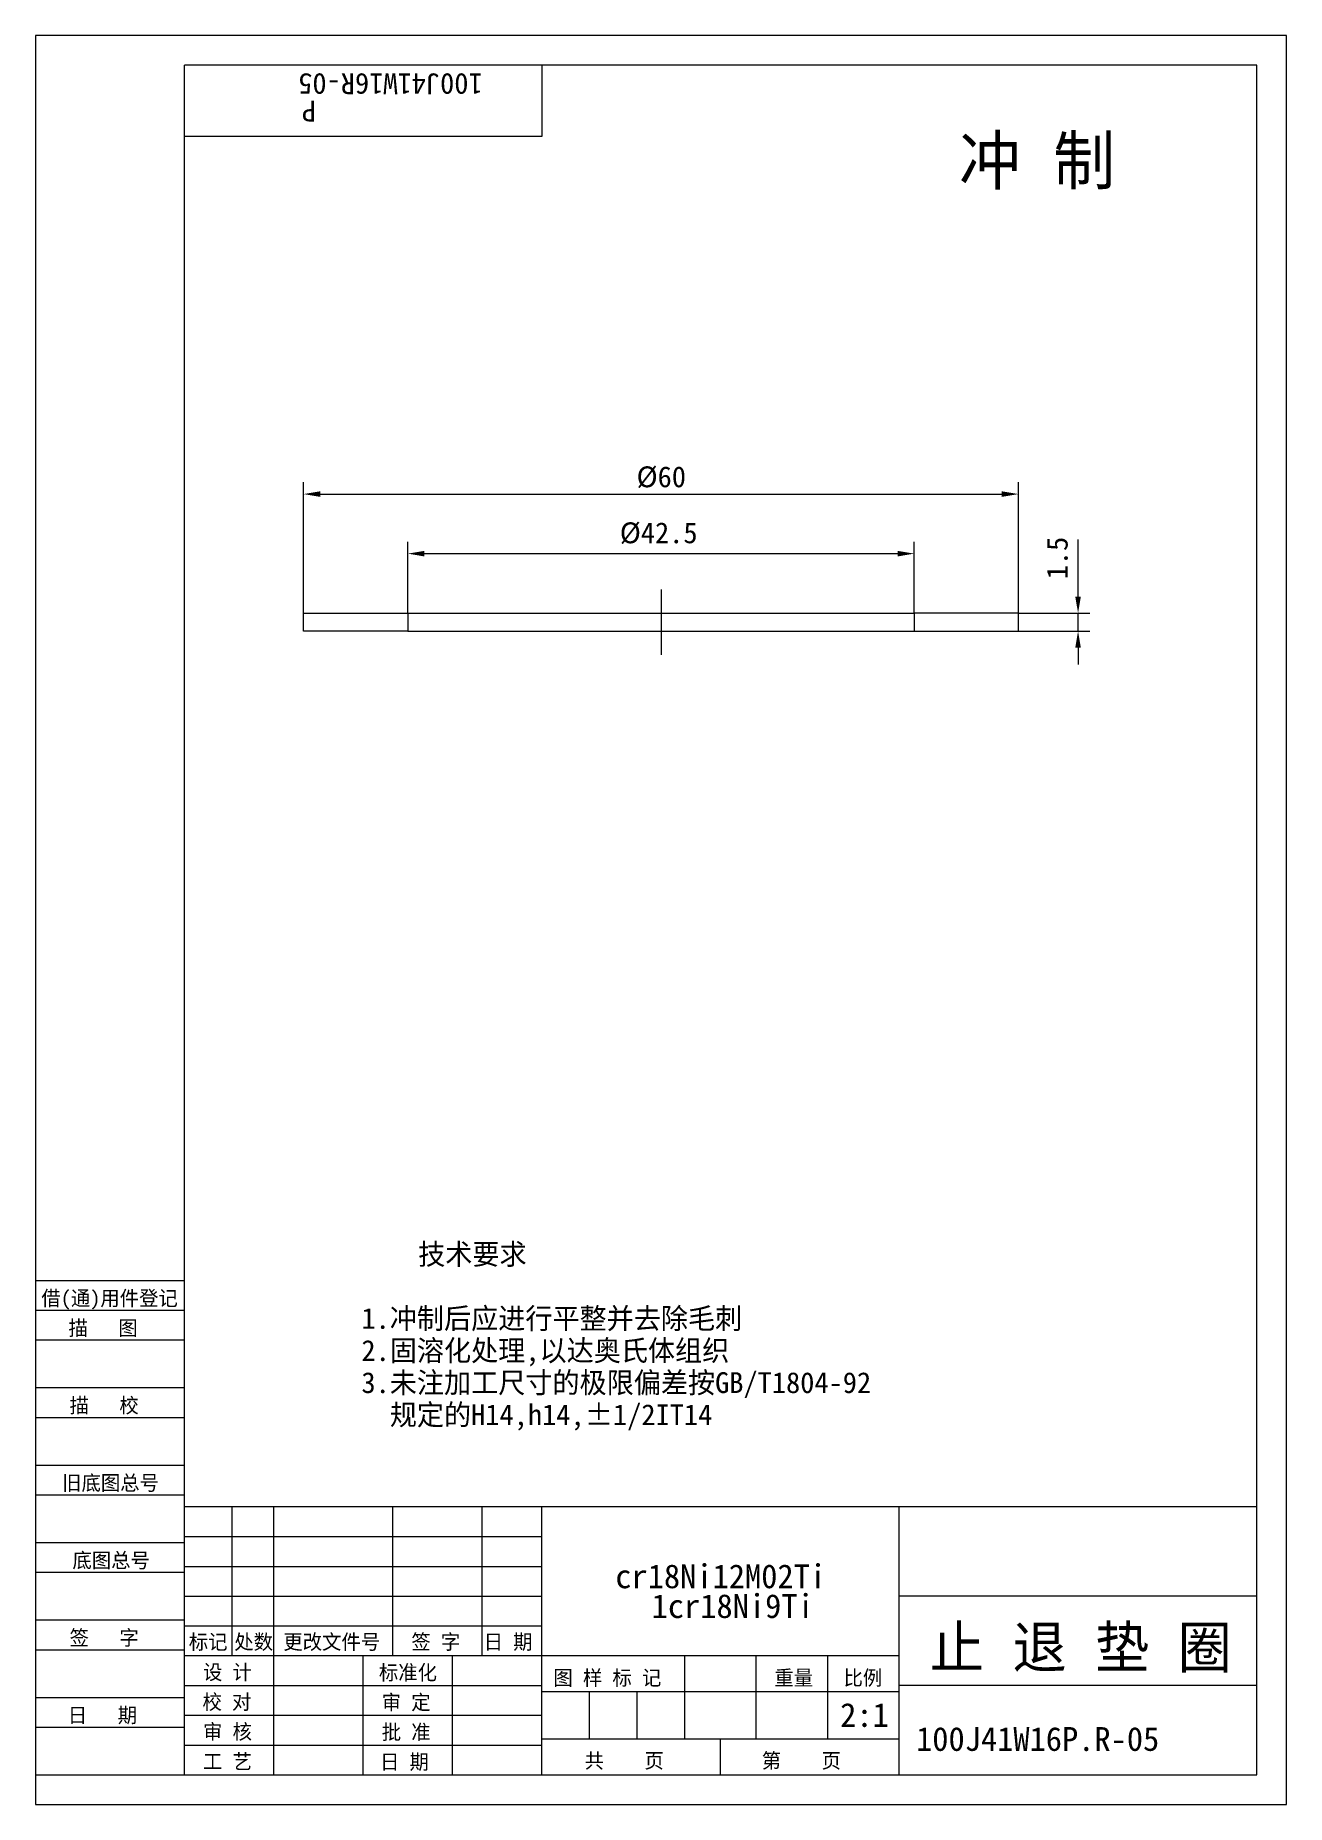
# Model space of a CAD drawing. Header units: metres. Extents: x 0 to 210, y 0 to 297.
import ezdxf

# ---------------------------------------------------------------- set-up
doc = ezdxf.new("R2010")
doc.units = ezdxf.units.M
for name, color, linetype in [('C', 6, 'Continuous'), ('D', 1, 'Continuous'), ('FL', 5, 'Continuous'), ('T', 7, 'Continuous'), ('TL', 4, 'Continuous')]:
    doc.layers.add(name, color=color, linetype=linetype)

# ---------------------------------------------------------------- blocks, each defined once
blk = doc.blocks.new('TUKUN4')
at = {"layer": 'FL'}
for p, q in [((0, 297), (0, 0)), ((210, 297), (0, 297)), ((210, 0), (210, 297)), ((0, 78), (25, 78)), ((0, 70), (25, 70)), ((0, 65), (25, 65)), ((0, 57), (25, 57)), ((0, 52), (25, 52)), ((33, 25), (33, 50)), ((40, 5), (40, 50)), ((60, 25), (60, 50)), ((75, 25), (75, 50)), ((25, 45), (85, 45)), ((0, 44), (25, 44)), ((0, 39), (25, 39)), ((25, 40), (85, 40)), ((25, 35), (85, 35)), ((0, 31), (25, 31)), ((25, 30), (85, 30)), ((0, 26), (25, 26)), ((70, 5), (70, 25)), ((0, 18), (25, 18)), ((25, 20), (85, 20)), ((25, 15), (85, 15)), ((0, 13), (25, 13)), ((25, 10), (85, 10)), ((0, 0), (210, 0))]:
    blk.add_line(p, q, dxfattribs=at)
at = {"layer": 'TL'}
for p, q in [((25, 5), (25, 292)), ((205, 292), (25, 292)), ((85, 292), (85, 280)), ((205, 5), (205, 292)), ((85, 280), (25, 280)), ((0, 88), (25, 88)), ((0, 83), (25, 83)), ((205, 50), (25, 50)), ((85, 5), (85, 50)), ((145, 5), (145, 50)), ((205, 35), (145, 35)), ((145, 25), (25, 25)), ((55, 5), (55, 25)), ((109, 11), (109, 25)), ((121, 11), (121, 25)), ((133, 11), (133, 25)), ((85, 19), (145, 19)), ((93, 11), (93, 19)), ((101, 11), (101, 19)), ((205, 20), (145, 20)), ((145, 11), (85, 11)), ((115, 5), (115, 11)), ((0, 5), (205, 5))]:
    blk.add_line(p, q, dxfattribs=at)
at = {"layer": 'T'}
for s, p in [('借(通)用件登记', (1, 83.76)), ('描   图', (5.56, 78.76)), ('描   校', (5.74, 65.76)), ('旧底图总号', (4.49, 52.76)), ('底图总号', (6.22, 39.76)), ('签   字', (5.74, 26.76)), ('标记', (25.75, 26.07)), ('处数', (33.38, 26.07)), ('更改文件号', (41.61, 26.07)), ('签 字', (63.1, 26.07)), ('日 期', (75.23, 26.07)), ('设 计', (28.14, 20.99)), ('标准化', (57.65, 20.93)), ('图 样 标 记', (86.95, 20.04)), ('重量', (124.03, 20.04)), ('比例', (135.64, 20.04)), ('校 对', (28.05, 15.99)), ('审 定', (58.13, 15.93)), ('日   期', (5.45, 13.76)), ('审 核', (28.14, 10.99)), ('批 准', (58.13, 10.93)), ('共    页', (92.18, 6.13)), ('第    页', (121.9, 6.13)), ('工 艺', (28.14, 5.99)), ('日 期', (57.84, 5.93))]:
    blk.add_text(s, height=2.5, dxfattribs=at).set_placement(p)

msp = doc.modelspace()

# ---------------------------------------------------------------- linework, layer by layer
at = {"layer": 'C'}
msp.add_lwpolyline([(105, 204), (105, 193)], dxfattribs=at)
at = {"layer": 'D'}
for p, q in [((45, 200), (45, 222)), ((47.8, 220), (162.2, 220)), ((165, 200), (165, 222)), ((62.5, 200), (62.5, 212)), ((147.5, 200), (147.5, 212)), ((175, 205.6), (175, 212.36)), ((65.3, 210), (144.7, 210)), ((175, 202.8), (175, 205.6)), ((165, 200), (177, 200)), ((175, 197), (175, 200)), ((165, 197), (177, 197)), ((175, 194.2), (175, 191.4))]:
    msp.add_line(p, q, dxfattribs=at)
for points in [[(47.8, 220.47), (47.8, 219.53), (45, 220)], [(162.2, 220.47), (162.2, 219.53), (165, 220)], [(65.3, 210.47), (65.3, 209.53), (62.5, 210)], [(144.7, 210.47), (144.7, 209.53), (147.5, 210)], [(174.53, 202.8), (175.47, 202.8), (175, 200)], [(174.53, 194.2), (175.47, 194.2), (175, 197)]]:
    msp.add_solid(points, dxfattribs=at)
at = {"layer": 'TL'}
for points in [[(62.5, 197), (45, 197), (45, 200), (62.5, 200), (62.5, 197)], [(62.5, 200), (147.5, 200)], [(147.5, 200), (147.5, 197), (165, 197), (165, 200), (147.5, 200)], [(62.5, 197), (147.5, 197)]]:
    msp.add_lwpolyline(points, dxfattribs=at)

# ---------------------------------------------------------------- block references
at = {"layer": 'D'}
msp.add_blockref('TUKUN4', (0, 0), dxfattribs=at)

# ---------------------------------------------------------------- texts
for s, rotation, p in [('100J41W16R-05', 180, (75.07, 290.61)), ('P', 180, (47.1, 286.02)), ('1.5', 90, (173.25, 205.69))]:
    msp.add_text(s, height=3.5, rotation=rotation, dxfattribs=at).set_placement(p)
for s, height, p in [('冲 制', 8, (155, 272)), ('冲 制', 8, (155, 272)), ('%%C60', 3.5, (100.9, 221.15)), ('%%C42.5', 3.5, (98.08, 211.75)), ('    技术要求', 3.5, (54.72, 90.65)), ('1.冲制后应进行平整并去除毛刺', 3.5, (54.72, 79.87)), ('2.固溶化处理,以达奥氏体组织', 3.5, (54.72, 74.48)), ('3.未注加工尺寸的极限偏差按GB/T1804-92          ', 3.5, (54.72, 69.09)), ('  规定的H14,h14,%%P1/2IT14', 3.5, (54.72, 63.7)), ('cr18Ni12M02Ti', 4, (97.33, 36.33)), ('1cr18Ni9Ti', 4, (103.43, 31.33)), ('止 退 垫 圈', 7, (150.12, 22.93)), ('2:1', 4, (135.07, 13.05)), ('100J41W16P.R-05', 4, (147.81, 9.02))]:
    msp.add_text(s, height=height, dxfattribs=at).set_placement(p)

doc.saveas('drawing.dxf')
